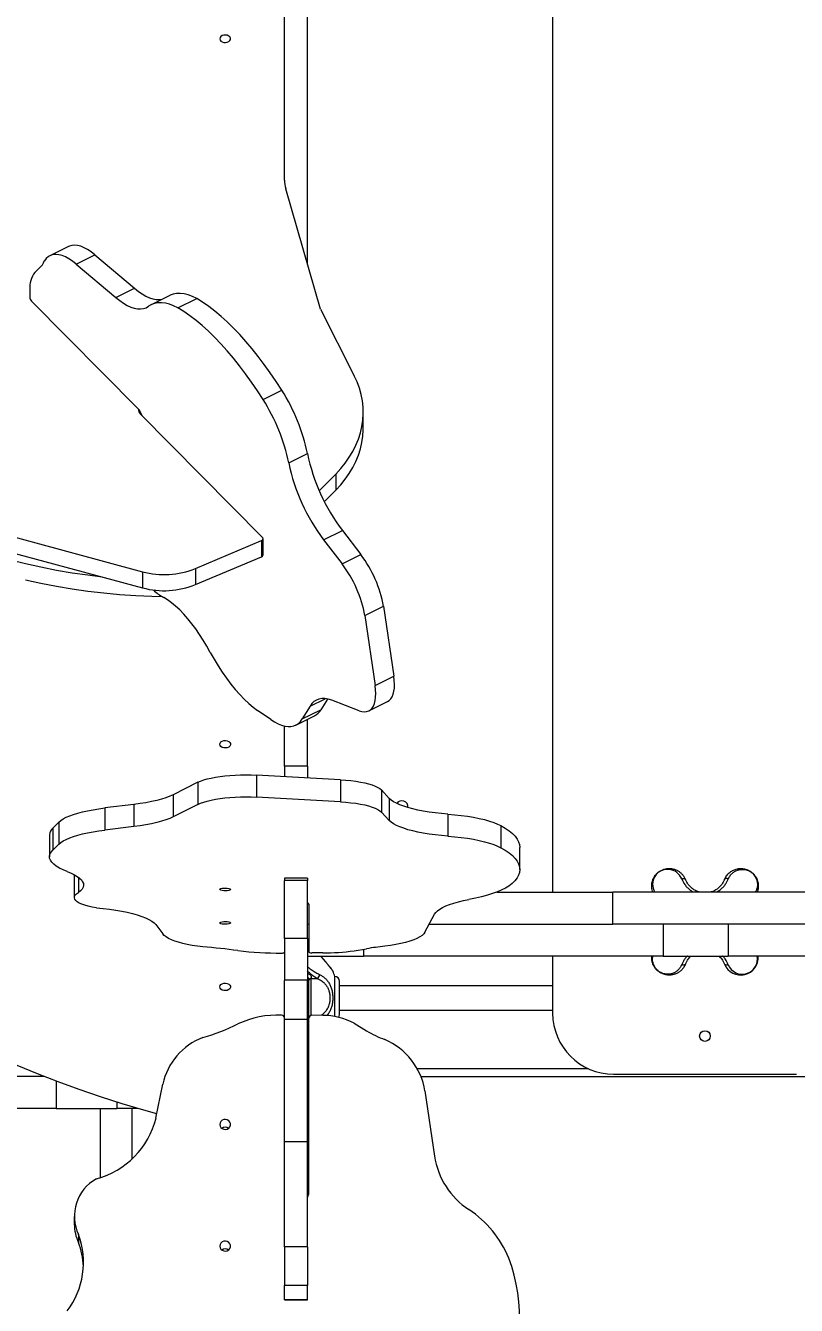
# Model space of a CAD drawing. Header units: millimetres. Extents: x -9848 to 7178, y -5300 to 6667.
# Drawn here: x -5108 to -4602, y -1123 to -282 of the extents above; entities that cross this region are included whole.
import ezdxf

# ---------------------------------------------------------------- set-up
doc = ezdxf.new("R2010")
doc.units = ezdxf.units.MM
for name, color, linetype in [('DIKOM_ОБЪЕКТ', 7, 'Continuous'), ('DIKOM_РАЗМЕР_ЗОНА', 7, 'Continuous'), ('DIKOM_РАЗМЕР_ОБЪЕКТА', 7, 'Continuous')]:
    doc.layers.add(name, color=color, linetype=linetype)
doc.styles.add('style1', font='arial.ttf', dxfattribs={"width": 0.8})
doc.dimstyles.new('1-50', dxfattribs={"dimtxt": 300, "dimasz": 200, "dimexe": 100, "dimexo": 0, "dimgap": 100, "dimtad": 0, "dimdec": 0, "dimtxsty": 'style1', "dimcen": 0, "dimclrd": 7, "dimclre": 7, "dimadec": 1, "dimazin": 2, "dimtfac": 1, "dimtdec": 0, "dimtmove": 1, "dimatfit": 3, "dimfxl": 0, "dimlwd": 25, "dimlwe": 18, "dimarcsym": 0})

# ---------------------------------------------------------------- blocks, each defined once
blk = doc.blocks.new('*D21')
at = {"layer": 'Defpoints', "color": 0, "transparency": 16777216}
for p in [(4614.21, 781.12), (-7848.5, -207.21), (-7848.5, -4134.17)]:
    blk.add_point(p, dxfattribs=at)
at = {"layer": 'DIKOM_РАЗМЕР_ОБЪЕКТА', "color": 7, "lineweight": 18, "transparency": 16777216}
for p, q in [((4614.21, 781.12), (4614.21, -4234.17)), ((-7848.5, -207.21), (-7848.5, -4234.17))]:
    blk.add_line(p, q, dxfattribs=at)
at = {"layer": 'DIKOM_РАЗМЕР_ОБЪЕКТА', "color": 7, "lineweight": 25, "transparency": 16777216}
for p, q in [((-7648.5, -4134.17), (-2616.89, -4134.17)), ((4414.21, -4134.17), (-1537.11, -4134.17))]:
    blk.add_line(p, q, dxfattribs=at)
at = {"layer": 'DIKOM_РАЗМЕР_ОБЪЕКТА', "color": 7, "transparency": 16777216}
for points in [[(-7648.5, -4100.84), (-7648.5, -4167.51), (-7848.5, -4134.17)], [(4414.21, -4100.84), (4414.21, -4167.51), (4614.21, -4134.17)]]:
    blk.add_solid(points, dxfattribs=at)
at = {"layer": 'DIKOM_РАЗМЕР_ОБЪЕКТА', "color": 0, "transparency": 16777216, "insert": (-2077, -4134.17), "char_height": 300, "attachment_point": 5, "style": 'style1'}
blk.add_mtext('12450', dxfattribs=at)
blk = doc.blocks.new('*D19')
at = {"layer": 'Defpoints', "color": 0, "transparency": 16777216}
for p in [(6614.21, 297.4), (-9848.5, -323.22), (6614.21, -5102.94)]:
    blk.add_point(p, dxfattribs=at)
at = {"layer": 'DIKOM_РАЗМЕР_ЗОНА', "color": 7, "lineweight": 18, "transparency": 16777216}
for p, q in [((6614.21, 297.4), (6614.21, -5202.94)), ((-9848.5, -323.22), (-9848.5, -5202.94))]:
    blk.add_line(p, q, dxfattribs=at)
at = {"layer": 'DIKOM_РАЗМЕР_ЗОНА', "color": 7, "lineweight": 25, "transparency": 16777216}
for p, q in [((-9648.5, -5102.94), (-2606.89, -5102.94)), ((6414.21, -5102.94), (-1527.11, -5102.94))]:
    blk.add_line(p, q, dxfattribs=at)
at = {"layer": 'DIKOM_РАЗМЕР_ЗОНА', "color": 7, "transparency": 16777216}
for points in [[(-9648.5, -5069.6), (-9648.5, -5136.27), (-9848.5, -5102.94)], [(6414.21, -5069.6), (6414.21, -5136.27), (6614.21, -5102.94)]]:
    blk.add_solid(points, dxfattribs=at)
at = {"layer": 'DIKOM_РАЗМЕР_ЗОНА', "color": 0, "transparency": 16777216, "insert": (-2067, -5102.94), "char_height": 300, "attachment_point": 5, "style": 'style1'}
blk.add_mtext('16450', dxfattribs=at)

msp = doc.modelspace()

# ---------------------------------------------------------------- linework, layer by layer
at = {"layer": 'DIKOM_ОБЪЕКТ', "color": 7, "linetype": 'Continuous', "lineweight": 15}
for p, q in [((-4938.07, -383.76), (-4938.07, -98.32)), ((-4762.08, -193.21), (-4762.08, -851.21)), ((-4923.08, -438.59), (-4923.08, -212.93)), ((-4914.41, -468.62), (-4937.26, -389.43)), ((-5079.79, -427.33), (-5092.08, -433.42)), ((-5074.94, -438.9), (-5062.66, -432.81)), ((-5062.66, -432.81), (-5036.51, -454.84)), ((-5102.07, -444.36), (-5099.06, -441.64)), ((-5074.94, -438.9), (-5048.79, -460.93)), ((-5105.25, -455.62), (-5105.28, -460.63)), ((-5048.79, -460.93), (-5036.51, -454.84)), ((-5013.41, -459.53), (-5025.69, -465.63)), ((-5008, -467.7), (-4995.72, -461.61)), ((-5034.29, -533.83), (-5104.13, -463.21)), ((-4914.41, -468.62), (-4892.3, -512.25)), ((-4952.15, -527.87), (-4939.86, -521.77)), ((-5032.82, -537.26), (-4952.54, -618.43)), ((-4886.42, -546.76), (-4886.42, -536.17)), ((-4935.31, -569.46), (-4923.02, -563.37)), ((-4915.3, -587.7), (-4904.49, -576.76)), ((-4904.49, -576.76), (-4904.49, -587.35)), ((-4911.91, -594.86), (-4904.49, -587.35)), ((-5162.79, -605.46), (-5031.26, -640.88)), ((-5162.79, -616.06), (-5031.26, -651.47)), ((-4996.59, -638.75), (-4953.15, -620.45)), ((-4953.15, -620.45), (-4953.15, -631.05)), ((-4952.17, -629.83), (-4952.17, -619.24)), ((-4912.39, -619.85), (-4900.1, -613.76)), ((-4912.39, -619.85), (-4900.25, -635.76)), ((-4900.1, -613.76), (-4887.97, -629.66)), ((-4900.25, -635.76), (-4887.97, -629.66)), ((-4996.59, -649.34), (-4953.15, -631.05)), ((-5031.26, -640.88), (-5031.26, -651.47)), ((-4996.59, -638.75), (-4996.59, -649.34)), ((-4885.35, -669.7), (-4873.07, -663.61)), ((-4873.07, -663.61), (-4866.33, -709.48)), ((-4885.35, -669.7), (-4878.62, -715.57)), ((-4878.62, -715.57), (-4866.33, -709.48)), ((-4921.32, -729.15), (-4926.42, -737.56)), ((-4921.32, -729.15), (-4911.39, -724.23)), ((-4909.89, -724.47), (-4914.14, -731.46)), ((-4889.08, -732.11), (-4907.12, -725.29)), ((-4882.71, -732.21), (-4870.42, -726.12)), ((-4947, -737.98), (-4955.81, -731.94)), ((-4930.62, -741.57), (-4918.33, -735.47)), ((-4926.42, -737.56), (-4914.14, -731.46)), ((-4923.08, -768.61), (-4923.08, -737.83)), ((-4938.08, -768.61), (-4938.08, -742.19)), ((-4923.08, -768.61), (-4938.08, -768.61)), ((-4938.08, -768.61), (-4938.08, -775.44)), ((-4923.08, -768.61), (-4923.08, -776.26)), ((-4994.96, -779.14), (-5011.12, -787.28)), ((-4994.96, -779.14), (-4994.96, -793.63)), ((-4956.56, -774.42), (-4956.56, -788.91)), ((-4901.25, -777.46), (-4956.56, -774.42)), ((-4901.25, -777.46), (-4901.25, -791.95)), ((-5011.12, -787.28), (-5011.12, -801.77)), ((-4901.25, -791.95), (-4956.56, -788.91)), ((-4874.51, -784.18), (-4874.51, -798.67)), ((-4869.37, -789.66), (-4874.51, -784.18)), ((-4869.37, -789.66), (-4869.37, -804.15)), ((-5036.92, -793.69), (-5056.13, -795.99)), ((-5056.13, -795.99), (-5056.13, -810.48)), ((-5036.92, -793.69), (-5036.92, -808.18)), ((-4994.96, -793.63), (-5011.12, -801.77)), ((-5086.2, -805.28), (-5090.25, -809.25)), ((-5086.2, -805.28), (-5086.2, -819.77)), ((-4869.37, -804.15), (-4874.51, -798.67)), ((-4830.83, -800), (-4830.83, -814.49)), ((-5092.39, -813.56), (-5092.39, -828.05)), ((-5090.25, -809.25), (-5090.25, -823.74)), ((-5036.92, -808.18), (-5056.13, -810.48)), ((-4796.04, -807.6), (-4796.04, -822.09)), ((-5086.2, -819.77), (-5090.25, -823.74)), ((-4783.64, -836.34), (-4783.64, -821.85)), ((-5076.05, -840.33), (-5075.98, -839.8)), ((-5076.05, -840.33), (-5076.05, -854.82)), ((-5073.3, -841.47), (-5073.3, -851.52)), ((-4923.08, -842.02), (-4938.08, -842.02)), ((-4938.08, -842.02), (-4938.08, -843.68)), ((-4923.08, -843.68), (-4938.08, -843.68)), ((-4938.08, -881.78), (-4938.08, -843.68)), ((-4923.08, -842.02), (-4923.08, -843.68)), ((-4923.08, -881.78), (-4923.08, -843.68)), ((-4798.79, -851.21), (-4722.5, -851.21)), ((-4722.5, -872.21), (-4722.5, -851.21)), ((-4402.72, -851.21), (-4722.5, -851.21)), ((-4922.08, -859.15), (-4922.08, -890.66)), ((-5022.44, -872.58), (-5018.01, -878.71)), ((-4923.08, -872.21), (-4922.08, -872.21)), ((-4845.87, -877.5), (-4839.62, -865.7)), ((-4843.07, -872.21), (-4722.5, -872.21)), ((-4402.72, -872.21), (-4722.5, -872.21)), ((-4689.52, -872.21), (-4689.52, -893.21)), ((-4646.9, -872.21), (-4646.9, -893.21)), ((-4923.08, -881.78), (-4938.08, -881.78)), ((-4938.08, -881.78), (-4938.08, -909.13)), ((-4923.08, -881.78), (-4923.08, -909.13)), ((-4892.43, -889.73), (-4884.26, -888.37)), ((-4886.24, -888.7), (-4886.24, -893.21)), ((-4923.08, -893.21), (-4886.24, -893.21)), ((-4912.92, -891.17), (-4920.06, -891.18)), ((-4689.52, -893.21), (-4886.24, -893.21)), ((-4762.08, -893.21), (-4762.08, -930.71)), ((-4697.08, -894.21), (-4696.93, -893.21)), ((-4689.52, -893.21), (-4646.9, -893.21)), ((-4469.53, -893.21), (-4646.9, -893.21)), ((-4905.08, -932.92), (-4905.08, -906.71)), ((-4923.08, -909.13), (-4938.08, -909.13)), ((-4938.08, -934.95), (-4938.08, -909.13)), ((-4923.08, -934.95), (-4923.08, -909.13)), ((-4920.58, -907.91), (-4916.65, -907.91)), ((-4920.58, -932.13), (-4920.58, -907.91)), ((-4762.08, -912.71), (-4902.08, -912.71)), ((-4912.92, -932.12), (-4920.06, -932.07)), ((-4902.08, -928.71), (-4762.08, -928.71)), ((-4923.08, -934.95), (-4938.08, -934.95)), ((-4938.08, -1015.14), (-4938.08, -934.95)), ((-4923.08, -1015.14), (-4923.08, -934.95)), ((-4922.63, -934.13), (-4922.52, -934.03)), ((-4922.08, -1048.37), (-4922.08, -933.95)), ((-4892.43, -937.33), (-4884.26, -942.27)), ((-5096.09, -972.21), (-5143.35, -972.21)), ((-4922.08, -967.21), (-4923.08, -967.21)), ((-4923.08, -972.21), (-4922.08, -972.21)), ((-4738.44, -967.21), (-4850.86, -967.21)), ((-4848.46, -972.21), (-3438.08, -972.21)), ((-4722.08, -970.71), (-4602.08, -970.71)), ((-5088.08, -975.31), (-5088.08, -993.21)), ((-5022.44, -999.6), (-5018.01, -977.36)), ((-4845.87, -981.77), (-4839.62, -1024.6)), ((-5048.08, -989.1), (-5048.08, -993.21)), ((-5088.08, -993.21), (-5143.35, -993.21)), ((-5088.08, -993.21), (-5048.08, -993.21)), ((-5059.08, -993.21), (-5059.08, -1038.67)), ((-5034.36, -993.21), (-5048.08, -993.21)), ((-5038.08, -1026.28), (-5038.08, -993.21)), ((-4923.08, -1015.14), (-4938.08, -1015.14)), ((-4938.08, -1084.13), (-4938.08, -1015.14)), ((-4923.08, -1084.13), (-4923.08, -1015.14)), ((-5076.05, -1064.1), (-5076.05, -1069.23)), ((-5073.3, -1076.07), (-5073.3, -1081.2)), ((-4923.08, -1084.13), (-4938.08, -1084.13)), ((-4938.08, -1084.13), (-4938.08, -1109.46)), ((-4923.08, -1084.13), (-4923.08, -1109.46)), ((-4923.08, -1109.46), (-4938.08, -1109.46)), ((-4938.08, -1118.79), (-4938.08, -1109.46)), ((-4923.08, -1118.79), (-4923.08, -1109.46)), ((-4923.08, -1118.79), (-4938.08, -1118.79)), ((-4938.08, -1118.79), (-4938.08, -1118.88)), ((-4938.08, -1118.88), (-4923.08, -1118.88)), ((-4923.08, -1118.79), (-4923.08, -1118.88))]:
    msp.add_line(p, q, dxfattribs=at)
at = {"layer": 'DIKOM_ОБЪЕКТ', "color": 7, "linetype": 'Continuous', "lineweight": 15, "flags": 128}
for points in [[(-4980.57, -291.03), (-4980.38, -291.83), (-4979.83, -292.55), (-4978.99, -293.1), (-4977.93, -293.43), (-4976.78, -293.49), (-4975.66, -293.29), (-4974.7, -292.85), (-4973.99, -292.2), (-4973.62, -291.43), (-4973.62, -290.62), (-4973.99, -289.85), (-4974.7, -289.2), (-4975.67, -288.76), (-4976.78, -288.56), (-4977.93, -288.62), (-4978.99, -288.95), (-4979.83, -289.5), (-4980.38, -290.22), (-4980.57, -291.03)], [(-5062.66, -432.81), (-5065.04, -430.94), (-5067.37, -429.39), (-5069.64, -428.16), (-5071.82, -427.26), (-5073.89, -426.7), (-5075.84, -426.49), (-5077.66, -426.63), (-5079.32, -427.12), (-5079.79, -427.33)], [(-5074.94, -438.9), (-5077.33, -437.03), (-5079.66, -435.48), (-5081.92, -434.25), (-5084.1, -433.35), (-5086.18, -432.79), (-5088.13, -432.58), (-5089.95, -432.72), (-5091.61, -433.21), (-5093.11, -434.03), (-5094.43, -435.2), (-5095.56, -436.69)], [(-5048.79, -460.93), (-5046.26, -462.93), (-5043.78, -464.64), (-5041.36, -466.03), (-5039.01, -467.11), (-5036.76, -467.86), (-5034.61, -468.28), (-5032.59, -468.37), (-5030.71, -468.13), (-5028.97, -467.55), (-5027.39, -466.65)], [(-5036.51, -454.84), (-5033.98, -456.84), (-5031.49, -458.55), (-5029.07, -459.94), (-5026.72, -461.02), (-5024.47, -461.77), (-5022.33, -462.19), (-5020.31, -462.28), (-5018.48, -462.05)], [(-4995.72, -461.61), (-4998.57, -460.23), (-5001.34, -459.21), (-5003.99, -458.54), (-5006.51, -458.22), (-5008.9, -458.27), (-5011.14, -458.67), (-5013.21, -459.44), (-5013.41, -459.53)], [(-4939.86, -521.77), (-4943.61, -515.95), (-4947.45, -510.29), (-4951.36, -504.83), (-4955.33, -499.58), (-4959.35, -494.54), (-4963.41, -489.75), (-4967.49, -485.21), (-4971.59, -480.94), (-4975.69, -476.95), (-4979.77, -473.25), (-4983.82, -469.86), (-4987.84, -466.78), (-4991.81, -464.03), (-4995.72, -461.61)], [(-5008, -467.7), (-5010.86, -466.32), (-5013.62, -465.3), (-5016.28, -464.63), (-5018.8, -464.31), (-5021.19, -464.36), (-5023.42, -464.77), (-5025.5, -465.53), (-5027.39, -466.65)], [(-4952.15, -527.87), (-4955.9, -522.04), (-4959.74, -516.39), (-4963.64, -510.92), (-4967.62, -505.67), (-4971.64, -500.63), (-4975.7, -495.84), (-4979.78, -491.3), (-4983.88, -487.03), (-4987.97, -483.04), (-4992.06, -479.34), (-4996.11, -475.95), (-5000.13, -472.87), (-5004.1, -470.12), (-5008, -467.7)], [(-4904.49, -576.76), (-4901.22, -573.23), (-4898.24, -569.56), (-4895.59, -565.78), (-4893.25, -561.89), (-4891.25, -557.91), (-4889.59, -553.85), (-4888.27, -549.73), (-4887.3, -545.56), (-4886.69, -541.35), (-4886.43, -537.13), (-4886.53, -532.91), (-4886.98, -528.69), (-4887.78, -524.5), (-4888.94, -520.36), (-4890.45, -516.27), (-4892.3, -512.25)], [(-4904.49, -587.35), (-4901.22, -583.82), (-4898.24, -580.16), (-4895.59, -576.37), (-4893.25, -572.48), (-4891.25, -568.5), (-4889.59, -564.44), (-4888.27, -560.32), (-4887.3, -556.15), (-4886.69, -551.95), (-4886.43, -547.72), (-4886.42, -546.76)], [(-5057.69, -644.36), (-5067.19, -643.22), (-5077.54, -641.74), (-5087.82, -639.99), (-5098, -637.99), (-5108.07, -635.74), (-5118.03, -633.24), (-5127.86, -630.49), (-5137.54, -627.5), (-5147.07, -624.26), (-5156.43, -620.8), (-5165.61, -617.1), (-5174.61, -613.17), (-5183.4, -609.03), (-5185.39, -608.04)], [(-4953.15, -620.45), (-4952.82, -620.28), (-4952.55, -620.06), (-4952.35, -619.81), (-4952.22, -619.53), (-4952.17, -619.25), (-4952.21, -618.96), (-4952.34, -618.68), (-4952.54, -618.43)], [(-5018.21, -657.31), (-5025.23, -657.16), (-5035.77, -656.72), (-5046.29, -656.01), (-5056.77, -655.05), (-5067.19, -653.82), (-5077.54, -652.33), (-5087.82, -650.58), (-5098, -648.58), (-5108.07, -646.33)], [(-4986.78, -693.89), (-4989.03, -689.84), (-4991.38, -685.9), (-4993.83, -682.11), (-4996.35, -678.48), (-4998.94, -675.03), (-5001.57, -671.79), (-5004.23, -668.78), (-5006.9, -666.01), (-5009.57, -663.51), (-5012.21, -661.28), (-5014.82, -659.35), (-5017.38, -657.72)], [(-4986.78, -693.89), (-4984.29, -698.35), (-4981.69, -702.69), (-4978.99, -706.87), (-4976.2, -710.87), (-4973.34, -714.67), (-4970.44, -718.24), (-4967.5, -721.55), (-4964.56, -724.6), (-4961.61, -727.36), (-4958.69, -729.81), (-4955.81, -731.94)], [(-4870.42, -726.12), (-4869.33, -725.41), (-4868.29, -724.35), (-4867.43, -722.98), (-4866.75, -721.33), (-4866.27, -719.41), (-4865.98, -717.24), (-4865.9, -714.85), (-4866.01, -712.25), (-4866.33, -709.48)], [(-4889.08, -732.11), (-4887.34, -732.63), (-4885.7, -732.83), (-4884.2, -732.71), (-4882.83, -732.27), (-4881.62, -731.51), (-4880.58, -730.44), (-4879.71, -729.07), (-4879.04, -727.42), (-4878.55, -725.5), (-4878.27, -723.33), (-4878.18, -720.94), (-4878.3, -718.34), (-4878.62, -715.57)], [(-4907.12, -725.29), (-4909.39, -724.58), (-4911.54, -724.21), (-4913.57, -724.19), (-4915.46, -724.51), (-4917.18, -725.17), (-4918.75, -726.17), (-4920.13, -727.5), (-4921.32, -729.15)], [(-4947, -737.98), (-4944.59, -739.51), (-4942.25, -740.73), (-4939.99, -741.65), (-4937.82, -742.25), (-4935.77, -742.53), (-4933.84, -742.49), (-4932.04, -742.13), (-4930.39, -741.45), (-4928.9, -740.45), (-4927.57, -739.15), (-4926.42, -737.56)], [(-4980.58, -754.14), (-4980.39, -753.34), (-4979.84, -752.62), (-4978.99, -752.07), (-4977.94, -751.74), (-4976.79, -751.67), (-4975.67, -751.87), (-4974.71, -752.32), (-4974, -752.96), (-4973.62, -753.73), (-4973.62, -754.55), (-4974, -755.32), (-4974.71, -755.96), (-4975.67, -756.41), (-4976.79, -756.61), (-4977.94, -756.54), (-4978.99, -756.21), (-4979.84, -755.66), (-4980.39, -754.94), (-4980.58, -754.14)], [(-4994.96, -779.14), (-4993.2, -778.35), (-4991.14, -777.62), (-4988.81, -776.94), (-4986.23, -776.32), (-4983.42, -775.78), (-4980.41, -775.3), (-4977.24, -774.91), (-4973.93, -774.61), (-4970.52, -774.39), (-4967.04, -774.26), (-4963.54, -774.22), (-4960.03, -774.28), (-4956.56, -774.42)], [(-4901.25, -777.46), (-4897.8, -777.7), (-4894.46, -778.03), (-4891.27, -778.44), (-4888.25, -778.94), (-4885.45, -779.51), (-4882.89, -780.15), (-4880.59, -780.86), (-4878.59, -781.63), (-4876.89, -782.44), (-4875.53, -783.3), (-4874.51, -784.18)], [(-5011.12, -787.28), (-5013.37, -788.3), (-5015.93, -789.28), (-5018.8, -790.19), (-5021.95, -791.04), (-5025.37, -791.82), (-5029.01, -792.53), (-5032.88, -793.15), (-5036.92, -793.69)], [(-4994.96, -793.63), (-4993.2, -792.84), (-4991.14, -792.11), (-4988.81, -791.43), (-4986.23, -790.81), (-4983.42, -790.26), (-4980.41, -789.79), (-4977.24, -789.4), (-4973.93, -789.1), (-4970.52, -788.88), (-4967.04, -788.75), (-4963.54, -788.71), (-4960.03, -788.77), (-4956.56, -788.91)], [(-4830.83, -800), (-4835.08, -799.64), (-4839.21, -799.19), (-4843.18, -798.66), (-4846.98, -798.05), (-4850.56, -797.35), (-4853.92, -796.59), (-4857.03, -795.76), (-4859.86, -794.86), (-4862.41, -793.91), (-4864.64, -792.9), (-4866.56, -791.86), (-4868.14, -790.77), (-4869.37, -789.66)], [(-5086.2, -805.28), (-5084.91, -804.19), (-5083.29, -803.13), (-5081.34, -802.11), (-5079.09, -801.14), (-5076.55, -800.21), (-5073.72, -799.34), (-5070.64, -798.53), (-5067.32, -797.78), (-5063.78, -797.11), (-5060.04, -796.51), (-5056.13, -795.99)], [(-4901.25, -791.95), (-4897.8, -792.19), (-4894.46, -792.51), (-4891.27, -792.93), (-4888.25, -793.43), (-4885.45, -794), (-4882.89, -794.64), (-4880.59, -795.35), (-4878.59, -796.12), (-4876.89, -796.93), (-4875.53, -797.78), (-4874.51, -798.67)], [(-5011.12, -801.77), (-5013.37, -802.79), (-5015.93, -803.77), (-5018.8, -804.68), (-5021.95, -805.53), (-5025.37, -806.31), (-5029.01, -807.02), (-5032.88, -807.64), (-5036.92, -808.18)], [(-4830.83, -814.49), (-4835.08, -814.13), (-4839.21, -813.68), (-4843.18, -813.15), (-4846.98, -812.54), (-4850.56, -811.84), (-4853.92, -811.08), (-4857.03, -810.24), (-4859.86, -809.35), (-4862.41, -808.4), (-4864.64, -807.39), (-4866.56, -806.35), (-4868.14, -805.26), (-4869.37, -804.15)], [(-4830.83, -800), (-4826.37, -800.38), (-4822.05, -800.85), (-4817.91, -801.42), (-4813.96, -802.08), (-4810.25, -802.83), (-4806.8, -803.65), (-4803.63, -804.54), (-4800.77, -805.5), (-4798.23, -806.53), (-4796.04, -807.6)], [(-5086.2, -819.77), (-5084.91, -818.68), (-5083.29, -817.62), (-5081.34, -816.6), (-5079.09, -815.62), (-5076.55, -814.7), (-5073.72, -813.83), (-5070.64, -813.01), (-5067.32, -812.27), (-5063.78, -811.6), (-5060.04, -811), (-5056.13, -810.48)], [(-4830.83, -814.49), (-4826.37, -814.87), (-4822.05, -815.34), (-4817.91, -815.91), (-4813.96, -816.57), (-4810.25, -817.31), (-4806.8, -818.14), (-4803.63, -819.03), (-4800.77, -819.99), (-4798.23, -821.01), (-4796.04, -822.09)], [(-4796.04, -807.6), (-4793.16, -809.29), (-4790.64, -811.02), (-4788.51, -812.79), (-4786.75, -814.58), (-4785.38, -816.39), (-4784.4, -818.22), (-4783.82, -820.07), (-4783.64, -821.85)], [(-4796.04, -822.09), (-4793.16, -823.78), (-4790.64, -825.51), (-4788.51, -827.27), (-4786.75, -829.07), (-4785.38, -830.88), (-4784.4, -832.71), (-4783.82, -834.56), (-4783.64, -836.4), (-4783.85, -838.25), (-4784.46, -840.09), (-4785.46, -841.92), (-4786.86, -843.74), (-4788.64, -845.53), (-4790.81, -847.29)], [(-5080.71, -837.72), (-5083.47, -836.59), (-5085.88, -835.42), (-5087.93, -834.2), (-5089.61, -832.94), (-5090.89, -831.65), (-5091.79, -830.34), (-5092.28, -829.02), (-5092.38, -827.69), (-5092.07, -826.36), (-5091.35, -825.04), (-5090.25, -823.74)], [(-5080.71, -837.72), (-5078.19, -838.73), (-5075.99, -839.79), (-5074.12, -840.9), (-5072.59, -842.03), (-5071.41, -843.2), (-5070.59, -844.39), (-5070.13, -845.59), (-5070.04, -846.79), (-5070.31, -848), (-5070.95, -849.19), (-5071.95, -850.37), (-5073.3, -851.52)], [(-4980.58, -849.45), (-4980.39, -849.15), (-4979.84, -848.89), (-4978.99, -848.69), (-4977.94, -848.57), (-4976.79, -848.54), (-4975.67, -848.62), (-4974.71, -848.78), (-4974, -849.02), (-4973.62, -849.3), (-4973.62, -849.6), (-4974, -849.88), (-4974.71, -850.11), (-4975.67, -850.28), (-4976.79, -850.35), (-4977.94, -850.32), (-4978.99, -850.2), (-4979.84, -850), (-4980.39, -849.74), (-4980.58, -849.45)], [(-4790.81, -847.29), (-4792.95, -848.58), (-4795.45, -849.83), (-4798.3, -851.02), (-4801.47, -852.16), (-4804.95, -853.24), (-4808.73, -854.25), (-4812.78, -855.18), (-4817.08, -856.04)], [(-4677.37, -842.56), (-4676.99, -842.42), (-4676.59, -842.33), (-4676.2, -842.3), (-4675.83, -842.33), (-4675.5, -842.42), (-4675.23, -842.56), (-4675.02, -842.76), (-4674.88, -843)], [(-4646.78, -842.56), (-4647.17, -842.42), (-4647.56, -842.33), (-4647.95, -842.3), (-4648.32, -842.33), (-4648.65, -842.42), (-4648.93, -842.56), (-4649.14, -842.76), (-4649.28, -843)], [(-5061.53, -861.61), (-5064.32, -861.1), (-5066.87, -860.51), (-5069.16, -859.86), (-5071.16, -859.14), (-5072.84, -858.37), (-5074.18, -857.56), (-5075.17, -856.71), (-5075.79, -855.84), (-5076.04, -854.96), (-5075.91, -854.07), (-5075.41, -853.2), (-5074.53, -852.35), (-5073.3, -851.52)], [(-4839.62, -865.7), (-4838.84, -864.55), (-4837.69, -863.43), (-4836.2, -862.34), (-4834.36, -861.28), (-4832.2, -860.27), (-4829.73, -859.3), (-4826.97, -858.39), (-4823.92, -857.54), (-4820.62, -856.75), (-4817.08, -856.04)], [(-5061.53, -861.61), (-5057.14, -862.01), (-5052.89, -862.5), (-5048.82, -863.08), (-5044.93, -863.74), (-5041.27, -864.48), (-5037.85, -865.29), (-5034.7, -866.18), (-5031.84, -867.13), (-5029.28, -868.13), (-5027.05, -869.19), (-5025.16, -870.29), (-5023.62, -871.42), (-5022.44, -872.58)], [(-4980.58, -871.45), (-4980.39, -871.15), (-4979.84, -870.89), (-4978.99, -870.69), (-4977.94, -870.57), (-4976.79, -870.54), (-4975.67, -870.62), (-4974.71, -870.78), (-4974, -871.01), (-4973.62, -871.3), (-4973.62, -871.6), (-4974, -871.88), (-4974.71, -872.11), (-4975.67, -872.28), (-4976.79, -872.35), (-4977.94, -872.32), (-4978.99, -872.2), (-4979.84, -872), (-4980.39, -871.74), (-4980.58, -871.45)], [(-4991.69, -887.15), (-4995.27, -886.71), (-4998.69, -886.19), (-5001.91, -885.59), (-5004.91, -884.91), (-5007.66, -884.18), (-5010.15, -883.38), (-5012.36, -882.52), (-5014.26, -881.62), (-5015.84, -880.68), (-5017.1, -879.71), (-5018.01, -878.71)], [(-4845.87, -877.5), (-4846.63, -878.57), (-4847.77, -879.62), (-4849.27, -880.64), (-4851.12, -881.63), (-4853.3, -882.56), (-4855.8, -883.44), (-4858.59, -884.26), (-4861.66, -885.01), (-4864.98, -885.69), (-4868.52, -886.29), (-4872.25, -886.8)], [(-4674.88, -898.43), (-4675.02, -898.66), (-4675.23, -898.86), (-4675.5, -899), (-4675.83, -899.09), (-4676.2, -899.12), (-4676.59, -899.09), (-4676.99, -899), (-4677.37, -898.86)], [(-4646.78, -898.86), (-4647.17, -899), (-4647.56, -899.09), (-4647.95, -899.12), (-4648.32, -899.09), (-4648.65, -899), (-4648.93, -898.86), (-4649.14, -898.66), (-4649.28, -898.43)], [(-4980.58, -913.44), (-4980.39, -912.63), (-4979.85, -911.92), (-4979, -911.37), (-4977.94, -911.04), (-4976.79, -910.97), (-4975.68, -911.17), (-4974.71, -911.62), (-4974.01, -912.26), (-4973.63, -913.03), (-4973.63, -913.85), (-4974.01, -914.62), (-4974.71, -915.26), (-4975.68, -915.71), (-4976.79, -915.91), (-4977.94, -915.84), (-4979, -915.51), (-4979.85, -914.96), (-4980.39, -914.24), (-4980.58, -913.44)], [(-5021.86, -996.7), (-5030.39, -994.35), (-5044.72, -990.13), (-5058.88, -985.64), (-5072.86, -980.88), (-5086.65, -975.85), (-5100.24, -970.56), (-5113.63, -965), (-5126.8, -959.19)], [(-4980.58, -1003.73), (-4980.39, -1004.8), (-4979.84, -1005.75), (-4978.99, -1006.48), (-4977.94, -1006.92), (-4976.79, -1007.01), (-4975.67, -1006.74), (-4974.71, -1006.15), (-4974, -1005.29), (-4973.62, -1004.27), (-4973.62, -1003.19), (-4974, -1002.16), (-4974.71, -1001.31), (-4975.67, -1000.72), (-4976.79, -1000.45), (-4977.94, -1000.54), (-4978.99, -1000.98), (-4979.84, -1001.71), (-4980.39, -1002.66), (-4980.58, -1003.73)], [(-4980.58, -1083.6), (-4980.39, -1084.67), (-4979.84, -1085.62), (-4978.99, -1086.36), (-4977.94, -1086.79), (-4976.79, -1086.88), (-4975.67, -1086.61), (-4974.71, -1086.02), (-4974, -1085.17), (-4973.62, -1084.14), (-4973.62, -1083.06), (-4974, -1082.04), (-4974.71, -1081.18), (-4975.67, -1080.59), (-4976.79, -1080.32), (-4977.94, -1080.41), (-4978.99, -1080.85), (-4979.84, -1081.58), (-4980.39, -1082.53), (-4980.58, -1083.6)]]:
    msp.add_lwpolyline(points, dxfattribs=at)
at = {"layer": 'DIKOM_ОБЪЕКТ', "color": 7, "linetype": 'Continuous', "lineweight": 15}
msp.add_circle((-4662.08, -945.71), 3.5, dxfattribs=at)
for centre, radius, start, end in [((-4917.66, -383.74), 20.41, 180.05852, 196.18954), ((-5108.51, -431.26), 14.04, 312.34225, 337.26548), ((-5087.36, -454.6), 17.92, 145.16862, 183.2646), ((-5101.12, -460.33), 4.17, 184.15053, 223.7607), ((-5056.78, -594.44), 124.01, 11.61877, 32.46702), ((-5044.5, -588.35), 124.02, 11.61953, 32.46626), ((-5044.01, -542.9), 13.29, 18.44079, 43.02144), ((-5030.54, -534.79), 3.35, 171.47357, 227.24509), ((-4812.38, -543.96), 125.55, 191.72017, 217.19239), ((-4800.09, -537.87), 125.55, 191.71969, 217.19287), ((-4953.55, -629.73), 1.38, 286.83239, 355.62386), ((-4950.63, -677.41), 78.78, 10.08556, 37.30276), ((-4962.92, -683.5), 78.79, 10.08585, 37.30112), ((-5017.09, -588.28), 54.48, 254.92728, 292.10793), ((-5017.09, -598.87), 54.48, 254.92685, 292.10796), ((-5006.02, -634.98), 25.42, 224.7552, 243.46391), ((-4922.96, -726.44), 10.15, 297.08433, 330.30602), ((-4861.08, -795.21), 4, 352.52065, 146.66958), ((-5086.4, -813.85), 6, 129.90541, 177.16269), ((-4686.58, -846.17), 9.89, 21.38801, 210.61713), ((-4923.29, -859.55), 1.28, 18.30586, 80.40273), ((-5019.18, -1251.85), 365.73, 82.0586, 85.68997), ((-4942.65, -678.86), 212.36, 262.96687, 270.71435), ((-4913.08, -742.01), 149.16, 270.05805, 277.95629), ((-4855.72, -1059.39), 173.38, 95.47273, 99.4762), ((-4939.57, -888.98), 2.27, 259.01708, 311.09187), ((-4920.54, -888.85), 2.38, 229.72359, 281.42595), ((-4638.58, -894.22), 11.49, 201.45194, 5.05616), ((-4637.58, -895.27), 9.88, 201.32276, 11.99668), ((-4917.66, -905.61), 2.52, 293.71496, 4.32531), ((-4951.32, -920.71), 48.32, 16.84325, 21.53833), ((-4905.08, -909.71), 3, 0, 90), ((-4923.58, -908.46), 1.5, 0, 45.13534), ((-4920.63, -909.36), 1.45, 88.02173, 177.84287), ((-4942.34, -994.66), 62.72, 87.86218, 114.80298), ((-4940.01, -933.93), 1.94, 1.7517, 89.61033), ((-4920.13, -934.02), 1.94, 87.93723, 178.13684), ((-4920.73, -932.11), 1.35, 180.44902, 219.15678), ((-4913.59, -977.62), 45.51, 62.29378, 89.16687), ((-4905.08, -931.71), 3, 324.63059, 0), ((-4722.08, -930.71), 40, 180, 270), ((-5024.53, -828.37), 122.81, 285.50939, 297.0669), ((-4923.58, -932.97), 1.5, 314.82933, 0), ((-4976.66, -986.24), 42.29, 110.82619, 167.88628), ((-4851.11, -888.14), 63.46, 238.51437, 250.54543), ((-4889.8, -988.88), 44.5, 9.2028, 66.78208), ((-5075.89, -986.24), 55.1, 285.11274, 345.96898), ((-4977.08, -1009.23), 3.66, 53.24086, 126.75914), ((-4788.91, -1016.77), 51.31, 188.77921, 236.70987), ((-5047.76, -1064.07), 28.22, 119.19551, 205.16992), ((-4927.47, -1048.36), 5.39, 324.54567, 359.87785), ((-4856.34, -1118.88), 71.05, 22.72554, 56.45439), ((-5048.41, -1069.2), 27.64, 180.05462, 205.74319), ((-5122.91, -1094.35), 52.86, 322.95712, 20.22446), ((-5122.69, -1099.5), 52.66, 2.84052, 20.32523), ((-4977.08, -1089.1), 3.66, 53.24581, 126.75419), ((-4897.79, -1131.21), 114.13, 333.05515, 20.39857)]:
    msp.add_arc(centre, radius, start, end, dxfattribs=at)
for points, knots in [([(-4697.08, -847.21), (-4697.06, -846.78), (-4697.04, -845.94), (-4696.81, -844.65), (-4696.47, -843.46), (-4696.03, -842.37), (-4695.34, -841.05), (-4694.39, -839.75), (-4693.22, -838.59), (-4692.28, -837.84), (-4691.29, -837.21), (-4690.19, -836.65), (-4688.98, -836.2), (-4687.68, -835.88), (-4686.53, -835.73), (-4685.48, -835.7), (-4684.59, -835.74), (-4683.68, -835.86), (-4682.86, -836.03), (-4681.99, -836.27), (-4681.12, -836.6), (-4680.28, -836.99), (-4679.39, -837.5), (-4678.51, -838.11), (-4677.6, -838.9), (-4676.63, -839.93), (-4675.67, -841.24), (-4675.13, -842.43), (-4674.88, -843)], [0, 0, 0, 0, 0.043164, 0.084956, 0.125498, 0.158052, 0.1879, 0.250627, 0.281735, 0.313561, 0.343774, 0.376432, 0.416859, 0.458559, 0.501594, 0.531075, 0.563762, 0.592887, 0.626376, 0.652485, 0.688432, 0.72458, 0.750271, 0.796294, 0.83789, 0.875078, 0.940445, 1, 1, 1, 1]), ([(-4649.28, -843), (-4649.09, -842.57), (-4648.71, -841.69), (-4647.97, -840.53), (-4647.1, -839.45), (-4646.17, -838.54), (-4645.11, -837.72), (-4643.99, -837.04), (-4642.78, -836.48), (-4641.5, -836.06), (-4640.22, -835.8), (-4638.87, -835.69), (-4637.54, -835.73), (-4636.1, -835.95), (-4634.69, -836.35), (-4633.23, -836.99), (-4631.8, -837.87), (-4630.41, -839.05), (-4629.43, -840.19), (-4628.79, -841.16), (-4628.25, -842.1), (-4627.72, -843.33), (-4627.33, -844.67), (-4627.13, -845.92), (-4627.06, -846.99), (-4627.09, -848.03), (-4627.22, -849.1), (-4627.44, -850.17), (-4627.69, -850.87), (-4627.81, -851.21)], [0, 0, 0, 0, 0.0389, 0.080457, 0.118998, 0.161082, 0.197682, 0.241291, 0.281665, 0.321723, 0.365381, 0.401477, 0.44471, 0.482227, 0.52526, 0.562889, 0.603351, 0.643865, 0.68434, 0.704058, 0.724852, 0.762552, 0.805687, 0.837575, 0.869165, 0.899703, 0.930694, 0.966634, 1, 1, 1, 1]), ([(-4646.78, -842.56), (-4646.43, -841.82), (-4645.71, -840.34), (-4644.12, -838.67), (-4642.3, -837.4), (-4640.26, -836.58), (-4638.06, -836.21), (-4636.07, -836.34), (-4634.41, -836.77), (-4633.3, -837.23), (-4632.43, -837.71), (-4631.55, -838.29), (-4630.49, -839.19), (-4629.43, -840.46), (-4628.64, -841.79), (-4628.12, -843.09), (-4627.7, -844.75), (-4627.57, -846.72), (-4627.97, -848.9), (-4628.48, -850.41), (-4628.98, -851.11), (-4629.05, -851.21)], [0, 0, 0, 0, 0.075884, 0.151933, 0.227658, 0.303592, 0.378953, 0.455048, 0.495799, 0.531167, 0.552215, 0.571713, 0.607574, 0.64571, 0.683883, 0.721967, 0.760157, 0.835938, 0.911985, 0.987441, 1, 1, 1, 1]), ([(-4696.35, -851.21), (-4696.38, -851.14), (-4696.45, -850.98), (-4696.51, -850.77), (-4696.56, -850.61), (-4696.9, -849.5), (-4696.99, -848.35), (-4697.08, -847.21)], [0, 0, 0, 0, 0.054132, 0.136944, 0.162567, 0.177678, 1, 1, 1, 1]), ([(-4677.37, -842.56), (-4676.77, -843.83), (-4675.86, -845.75), (-4673.85, -848.1), (-4672.02, -849.68), (-4670.53, -850.74), (-4669.57, -851.15), (-4669.42, -851.21)], [0, 0, 0, 0, 0.38364, 0.579784, 0.77014, 0.963551, 1, 1, 1, 1]), ([(-4665.73, -851.21), (-4666.06, -851.12), (-4666.86, -850.88), (-4668.06, -850.37), (-4669.34, -849.67), (-4671.19, -848.38), (-4673.37, -846.15), (-4674.36, -844.09), (-4674.88, -843)], [0, 0, 0, 0, 0.069075, 0.169446, 0.273178, 0.380877, 0.672506, 1, 1, 1, 1]), ([(-4649.28, -843), (-4649.8, -844.1), (-4650.48, -845.54), (-4651.86, -847.2), (-4652.73, -848.07), (-4653.9, -849.07), (-4655.46, -850.07), (-4657.13, -850.87), (-4658.23, -851.13), (-4658.59, -851.21)], [0, 0, 0, 0, 0.326295, 0.427019, 0.523968, 0.617394, 0.775918, 0.92625, 1, 1, 1, 1]), ([(-4654.73, -851.21), (-4654.6, -851.16), (-4653.67, -850.77), (-4652.19, -849.71), (-4650.33, -848.13), (-4648.84, -846.37), (-4647.63, -844.5), (-4647.07, -843.22), (-4646.78, -842.56)], [0, 0, 0, 0, 0.029346, 0.223162, 0.417401, 0.611453, 0.802514, 1, 1, 1, 1]), ([(-4914.57, -893.21), (-4913.61, -894.26), (-4912.05, -895.96), (-4910.25, -898.09), (-4908.94, -899.7), (-4907.85, -901.06), (-4907.02, -902.14), (-4906.53, -902.78), (-4906.32, -903.05), (-4906.38, -902.98), (-4906.38, -902.97)], [0, 0, 0, 0, 0.214247, 0.346645, 0.475139, 0.605676, 0.736137, 0.866286, 0.996962, 1, 1, 1, 1]), ([(-4906.67, -902.47), (-4906.7, -902.43), (-4906.77, -902.34), (-4907.29, -901.65), (-4908.09, -900.63), (-4909.15, -899.29), (-4910.44, -897.73), (-4912.12, -895.72), (-4913.56, -894.16), (-4914.42, -893.21)], [0, 0, 0, 0, 0.132218, 0.264104, 0.396645, 0.529625, 0.663233, 0.796557, 1, 1, 1, 1]), ([(-4674.88, -898.43), (-4675.04, -898.8), (-4675.37, -899.58), (-4676.03, -900.66), (-4676.71, -901.56), (-4677.39, -902.3), (-4678.02, -902.89), (-4678.75, -903.48), (-4679.49, -903.98), (-4680.29, -904.44), (-4681.13, -904.84), (-4682.01, -905.16), (-4682.97, -905.43), (-4683.99, -905.62), (-4685.19, -905.73), (-4686.42, -905.7), (-4687.69, -905.54), (-4688.99, -905.22), (-4690.2, -904.77), (-4691.3, -904.21), (-4692.61, -903.37), (-4693.84, -902.28), (-4694.87, -901.02), (-4695.51, -900.05), (-4696.03, -899.05), (-4696.57, -897.72), (-4696.99, -896.08), (-4697.05, -894.83), (-4697.08, -894.21)], [0, 0, 0, 0, 0.039053, 0.080679, 0.124896, 0.152365, 0.182322, 0.214749, 0.249667, 0.275924, 0.312221, 0.348767, 0.374424, 0.417524, 0.458453, 0.498582, 0.541746, 0.583536, 0.624036, 0.656592, 0.686723, 0.749347, 0.779958, 0.812234, 0.84227, 0.875052, 0.937759, 1, 1, 1, 1]), ([(-4677.37, -898.86), (-4677.73, -899.6), (-4678.45, -901.08), (-4680.03, -902.76), (-4681.86, -904.03), (-4683.89, -904.85), (-4686.09, -905.21), (-4688.08, -905.09), (-4689.75, -904.65), (-4690.85, -904.2), (-4691.73, -903.71), (-4692.61, -903.13), (-4693.66, -902.23), (-4694.73, -900.96), (-4695.51, -899.63), (-4696.04, -898.33), (-4696.45, -896.68), (-4696.6, -894.94), (-4696.34, -893.71), (-4696.24, -893.21)], [0, 0, 0, 0, 0.08541, 0.170994, 0.256219, 0.341681, 0.426496, 0.512138, 0.558011, 0.597806, 0.621495, 0.643439, 0.683801, 0.72673, 0.769684, 0.812549, 0.855531, 0.940818, 1, 1, 1, 1]), ([(-4673.64, -893.21), (-4673.68, -893.25), (-4674.33, -893.81), (-4675.29, -895.07), (-4676.53, -896.92), (-4677.09, -898.2), (-4677.37, -898.86)], [0, 0, 0, 0, 0.022427, 0.348032, 0.668635, 1, 1, 1, 1]), ([(-4674.88, -898.43), (-4674.36, -897.32), (-4673.68, -895.88), (-4672.29, -894.23), (-4671.67, -893.57), (-4671.29, -893.26), (-4671.23, -893.21)], [0, 0, 0, 0, 0.604355, 0.790929, 0.970525, 1, 1, 1, 1]), ([(-4653.04, -893.21), (-4652.34, -893.86), (-4650.6, -895.47), (-4649.77, -897.32), (-4649.28, -898.43)], [0, 0, 0, 0, 0.404023, 1, 1, 1, 1]), ([(-4646.78, -898.86), (-4647.4, -897.6), (-4648.33, -895.7), (-4649.8, -893.83), (-4650.47, -893.25), (-4650.52, -893.21)], [0, 0, 0, 0, 0.644389, 0.973849, 1, 1, 1, 1]), ([(-4915.15, -905.42), (-4915.91, -905.06), (-4917.42, -904.35), (-4919.88, -902.75), (-4921.78, -901.4), (-4922.85, -900.53), (-4923.08, -900.35)], [0, 0, 0, 0, 0.30561, 0.611906, 0.916876, 1, 1, 1, 1]), ([(-4916.65, -907.91), (-4916.99, -907.73), (-4917.71, -907.34), (-4918.83, -906.6), (-4920.01, -905.74), (-4921.17, -904.8), (-4922.21, -903.92), (-4922.83, -903.35), (-4923.08, -903.13)], [0, 0, 0, 0, 0.175345, 0.362688, 0.536456, 0.726148, 0.891139, 1, 1, 1, 1]), ([(-4923.08, -904.59), (-4922.94, -904.6), (-4922.49, -904.65), (-4921.84, -904.96), (-4921.22, -905.46), (-4920.71, -906.24), (-4920.59, -906.96), (-4920.58, -907.55), (-4920.58, -907.79), (-4920.58, -907.91)], [0, 0, 0, 0, 0.060919, 0.19546, 0.32462, 0.464199, 0.731315, 0.865624, 1, 1, 1, 1]), ([(-4922.52, -907.4), (-4922.56, -907.36), (-4922.64, -907.27), (-4922.82, -907.15), (-4923, -907.09), (-4923.08, -907.06)], [0, 0, 0, 0, 0.273258, 0.705444, 1, 1, 1, 1]), ([(-4915.15, -905.42), (-4914.55, -905.7), (-4913.36, -906.25), (-4911.71, -907.47), (-4910.22, -908.98), (-4908.9, -910.82), (-4907.82, -912.94), (-4907.01, -915.36), (-4906.48, -917.97), (-4906.41, -919.8), (-4906.38, -920.71)], [0, 0, 0, 0, 0.125135, 0.250258, 0.378797, 0.500355, 0.628073, 0.750462, 0.87628, 1, 1, 1, 1]), ([(-4906.38, -902.98), (-4906.42, -902.89), (-4906.49, -902.71), (-4906.61, -902.55), (-4906.67, -902.47)], [0, 0, 0, 0, 0.491915, 1, 1, 1, 1]), ([(-4922.44, -907.47), (-4922.44, -907.47), (-4922.44, -907.45), (-4922.48, -907.42), (-4922.52, -907.4)], [0, 0, 0, 0, 0.006487, 1, 1, 1, 1]), ([(-4922.08, -920.71), (-4922.08, -919.73), (-4922.08, -917.75), (-4922.08, -914.92), (-4922.08, -912.45), (-4922.08, -910.48), (-4922.08, -909.13), (-4922.08, -908.46), (-4922.08, -908.53), (-4922.08, -908.55)], [0, 0, 0, 0, 0.152556, 0.309734, 0.466917, 0.619472, 0.772021, 0.929207, 1, 1, 1, 1]), ([(-4916.65, -907.91), (-4915.49, -908.43), (-4913.98, -909.11), (-4912.37, -910.49), (-4911.53, -911.36), (-4910.61, -912.53), (-4909.69, -914.08), (-4908.87, -916.12), (-4908.34, -918.35), (-4908.27, -919.93), (-4908.24, -920.71)], [0, 0, 0, 0, 0.264345, 0.345957, 0.42452, 0.500234, 0.628667, 0.750491, 0.876662, 1, 1, 1, 1]), ([(-4902.08, -920.71), (-4902.08, -920.04), (-4902.08, -918.66), (-4902.08, -916.61), (-4902.08, -914.64), (-4902.08, -912.88), (-4902.08, -911.45), (-4902.08, -910.43), (-4902.08, -909.82), (-4902.08, -909.75), (-4902.08, -909.71)], [0, 0, 0, 0, 0.116512, 0.240012, 0.368641, 0.5, 0.631355, 0.759988, 0.883481, 1, 1, 1, 1]), ([(-4922.08, -932.88), (-4922.08, -932.9), (-4922.08, -932.97), (-4922.08, -932.29), (-4922.08, -930.95), (-4922.08, -928.98), (-4922.08, -926.5), (-4922.08, -923.68), (-4922.08, -921.69), (-4922.08, -920.71)], [0, 0, 0, 0, 0.070793, 0.22798, 0.380529, 0.533083, 0.690261, 0.847445, 1, 1, 1, 1]), ([(-4908.24, -920.71), (-4908.27, -921.5), (-4908.32, -922.68), (-4908.62, -924.21), (-4908.95, -925.42), (-4909.42, -926.68), (-4910.04, -927.96), (-4911.24, -929.81), (-4912.55, -931.35), (-4913.8, -931.98), (-4914.06, -932.11)], [0, 0, 0, 0, 0.1559, 0.235127, 0.315658, 0.417145, 0.522021, 0.63092, 0.925746, 1, 1, 1, 1]), ([(-4906.38, -920.71), (-4906.41, -921.62), (-4906.46, -923), (-4906.75, -924.77), (-4907.14, -926.48), (-4907.83, -928.51), (-4908.8, -930.38), (-4909.62, -931.64), (-4910.07, -932.16), (-4910.22, -932.33)], [0, 0, 0, 0, 0.200053, 0.301154, 0.403797, 0.60136, 0.807567, 0.937274, 1, 1, 1, 1]), ([(-4902.08, -931.71), (-4902.08, -931.68), (-4902.08, -931.6), (-4902.08, -930.99), (-4902.08, -929.98), (-4902.08, -928.55), (-4902.08, -926.79), (-4902.08, -924.82), (-4902.08, -922.77), (-4902.08, -921.38), (-4902.08, -920.71)], [0, 0, 0, 0, 0.116519, 0.240012, 0.368641, 0.5, 0.631359, 0.759988, 0.883481, 1, 1, 1, 1]), ([(-4923.08, -934.36), (-4923, -934.34), (-4922.82, -934.28), (-4922.7, -934.19), (-4922.63, -934.13)], [0, 0, 0, 0, 0.409257, 1, 1, 1, 1]), ([(-4922.08, -936.53), (-4922.26, -936.63), (-4922.57, -936.79), (-4922.94, -936.83), (-4923.08, -936.84)], [0, 0, 0, 0, 0.615105, 1, 1, 1, 1]), ([(-4923.08, -938.3), (-4922.83, -938.07), (-4922.49, -937.76), (-4922.16, -937.48), (-4922.08, -937.41)], [0, 0, 0, 0, 0.737492, 1, 1, 1, 1]), ([(-4923.08, -941.08), (-4922.84, -940.88), (-4922.51, -940.61), (-4922.18, -940.37), (-4922.08, -940.3)], [0, 0, 0, 0, 0.703338, 1, 1, 1, 1]), ([(-4922.08, -953.79), (-4922.18, -953.85), (-4922.51, -954.03), (-4922.85, -954.11), (-4923.08, -954.18)], [0, 0, 0, 0, 0.314794, 1, 1, 1, 1]), ([(-4923.08, -954.52), (-4923.01, -954.49), (-4922.67, -954.37), (-4922.34, -954.21), (-4922.08, -954.08)], [0, 0, 0, 0, 0.210199, 1, 1, 1, 1])]:
    msp.add_open_spline(points, degree=3, knots=knots, dxfattribs=at)

# ---------------------------------------------------------------- dimensions: what is measured, and where the dimension line sits
at = {"layer": 'DIKOM_РАЗМЕР_ЗОНА'}
dim = msp.add_linear_dim(base=(6614.21, -5102.94), p1=(-9848.5, -323.22), p2=(6614.21, 297.4), text='16450', dimstyle='1-50', override={"dimscale": 1, "dimtix": 0, "dimtofl": 1, "dimtmove": 1, "dimatfit": 3}, dxfattribs=at)
dim.commit()
dim.dimension.update_dxf_attribs({"geometry": '*D19', "text_midpoint": (-2067, -5102.94), "dimtype": 160})
at = {"layer": 'DIKOM_РАЗМЕР_ОБЪЕКТА'}
dim = msp.add_linear_dim(base=(-7848.5, -4134.17), p1=(4614.21, 781.12), p2=(-7848.5, -207.21), text='12450', dimstyle='1-50', override={"dimscale": 1, "dimtix": 0, "dimtofl": 1, "dimtmove": 1, "dimatfit": 3}, dxfattribs=at)
dim.commit()
dim.dimension.update_dxf_attribs({"geometry": '*D21', "text_midpoint": (-2077, -4134.17), "dimtype": 160})

doc.saveas('drawing.dxf')
